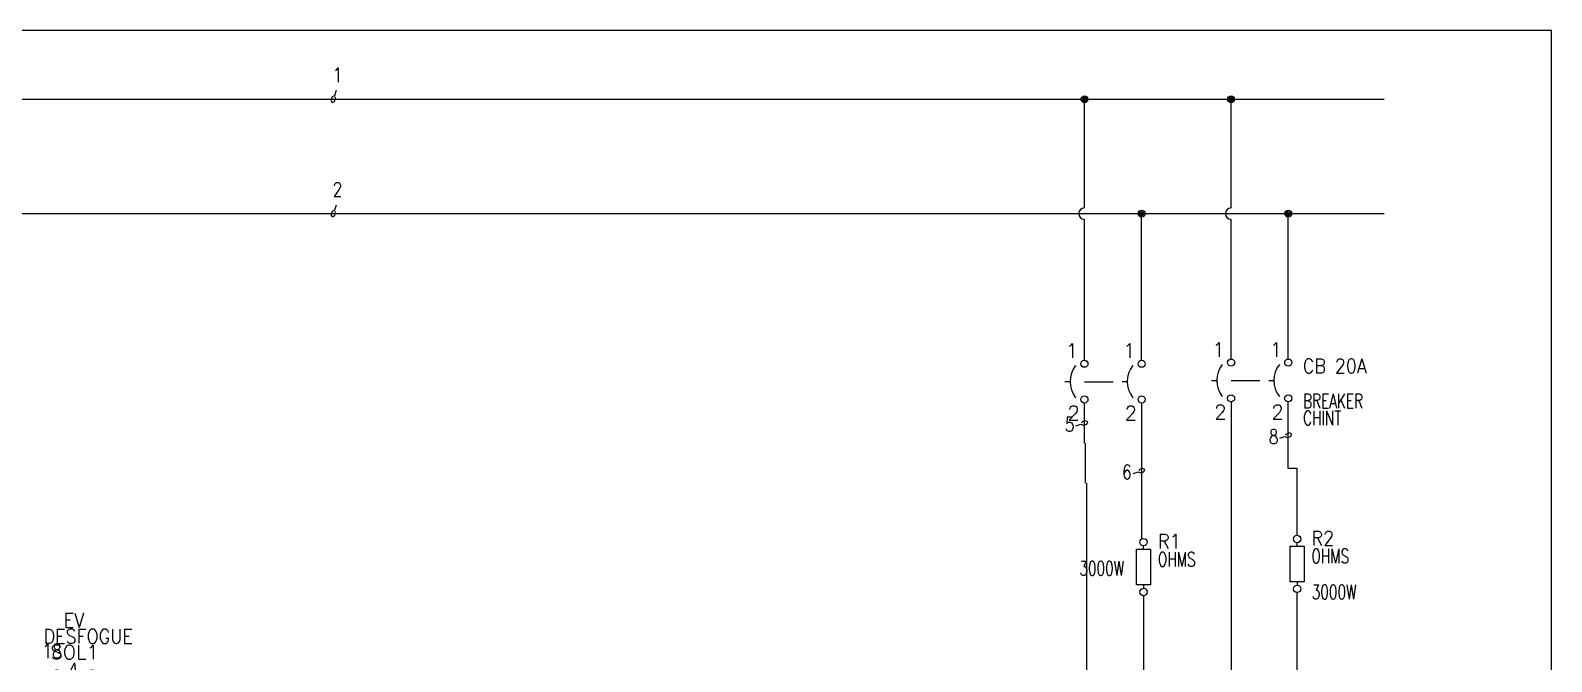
# Model space of a CAD drawing. Header units: millimetres. Extents: x 123.5 to 144.3, y 105.4 to 121.6.
# Drawn here: x 130.96 to 144.26, y 116.08 to 121.59 of the extents above; entities that cross this region are included whole.
import ezdxf
from ezdxf.enums import TextEntityAlignment as Align

# ---------------------------------------------------------------- set-up
doc = ezdxf.new("R2010")
doc.units = ezdxf.units.MM
doc.linetypes.add('HIDDEN2', pattern=[0.1875, 0.125, -0.0625])
for name, color, linetype in [('BLK_12AWG', 7, 'Continuous'), ('DESC', 250, 'Continuous'), ('LINK', 9, 'Continuous'), ('MISC', 7, 'Continuous'), ('SYMS', 7, 'Continuous'), ('TAGS', 250, 'Continuous'), ('TERMS', 250, 'Continuous'), ('WIRES', 7, 'Continuous')]:
    doc.layers.add(name, color=color, linetype=linetype)
doc.layers.add('WIRENO', color=7, linetype='Continuous', true_color=0x000000)
doc.styles.add('WD', font='romans.shx')

# ---------------------------------------------------------------- blocks, each defined once
blk = doc.blocks.new('HSV1')
for p, q in [((-0.123, 0), (-0.047, 0)), ((-0.047, 0), (0, 0.094)), ((0, 0.094), (0.016, -0.094)), ((0.016, -0.094), (0.062, 0)), ((0.062, 0), (0.123, 0))]:
    blk.add_line(p, q)
for centre in [(-0.155, 0), (0.155, 0)]:
    blk.add_circle(centre, 0.0322)
at = {"style": 'WD', "width": 0.7}
for tag, p in [('INST', (0, 0.451)), ('LOC', (0, 0.281))]:
    blk.add_attdef(tag, text='', height=0.125, dxfattribs=at).set_placement(p, align=Align.CENTER)
at = {"style": 'WD'}
blk.add_attdef('TAG1', text='', height=0.125, dxfattribs=at).set_placement((0, 0.125), align=Align.CENTER)
for tag, p, height, flags in [('X4TERM01', (-0.188, 0), 0.0125, 1), ('FAMILY', (0.129, 0.108), 0.01, 9), ('X1TERM02', (0.188, 0), 0.0125, 1)]:
    blk.add_attdef(tag, p, '', height=height, dxfattribs=dict(at, flags=flags))
at = {"linetype": 'Continuous', "style": 'WD', "flags": 9}
for tag, p in [('ASSYCODE', (0.156, 0.047)), ('MFG', (0.156, 0.067)), ('CAT', (0.156, 0.087))]:
    blk.add_attdef(tag, text='', height=0.01, dxfattribs=at).set_placement(p, align=Align.CENTER)
at = {"style": 'WD'}
for tag, p, width in [('DESC1', (1.125, 0), 0.9), ('DESC2', (1.125, -0.156), 0.9), ('DESC3', (1.125, -0.312), 0.9), ('XREF', (1.133, -0.473), 0.8), ('WDTAGALT', (1.133, -0.629), 0.8)]:
    blk.add_attdef(tag, p, '', height=0.125, dxfattribs=dict(at, width=width))
at = {"linetype": 'Continuous', "style": 'WD', "flags": 8}
blk.add_attdef('TERM01', text='', height=0.125, dxfattribs=at).set_placement((-0.25, -0.031), align=Align.TOP_RIGHT)
blk.add_attdef('TERM02', text='', height=0.125, dxfattribs=at).set_placement((0.25, -0.031), align=Align.TOP_LEFT)
at = {"style": 'WD'}
blk.add_attdef('RATING1', (0.078, -0.313), '', height=0.125, dxfattribs=at)
blk = doc.blocks.new('VCB1')
at = {"linetype": 'HIDDEN2'}
blk.add_line((-0.171, 0), (-0.125, 0), dxfattribs=at)
for centre in [(0, 0.156), (0, -0.156)]:
    blk.add_circle(centre, 0.0312)
blk.add_arc((0.109, 0), 0.234, 143.1301, 216.8699)
at = {"style": 'WD'}
for tag, p, width in [('INST', (0.219, 0.388), 0.7), ('LOC', (0.219, 0.219), 0.7), ('TAG1', (0.127, 0.064), 0.9), ('XREF', (0.129, -0.09), 0.7), ('DESC1', (0.129, -0.242), 0.7), ('DESC2', (0.129, -0.389), 0.7)]:
    blk.add_attdef(tag, p, '', height=0.125, dxfattribs=dict(at, width=width))
at = {"linetype": 'Continuous', "style": 'WD'}
for tag, height, flags, p in [('TERM01', 0.125, 8, (-0.055, 0.207)), ('MFG', 0.01, 9, (-0.142, -0.088)), ('CAT', 0.01, 9, (-0.142, -0.073))]:
    blk.add_attdef(tag, text='', height=height, dxfattribs=dict(at, flags=flags)).set_placement(p, align=Align.RIGHT)
at = {"style": 'WD', "width": 0.7}
blk.add_attdef('RATING1', text='', height=0.125, dxfattribs=at).set_placement((-0.188, 0.062), align=Align.RIGHT)
at = {"color": 7, "style": 'WD', "flags": 1}
for tag, p in [('X2TERM01', (0, 0.188)), ('X8TERM02', (0, -0.188))]:
    blk.add_attdef(tag, p, '', height=0.0125, dxfattribs=at)
at = {"color": 7, "style": 'WD'}
for tag, p in [('X4LINK', (-0.25, 0)), ('X1LINK', (0, 0))]:
    blk.add_attdef(tag, p, '', height=0.01, dxfattribs=at)
at = {"linetype": 'Continuous', "style": 'WD', "flags": 9}
blk.add_attdef('ASSYCODE', text='', height=0.01, dxfattribs=at).set_placement((-0.153, -0.106), align=Align.CENTER)
at = {"style": 'WD', "flags": 9}
for tag, p in [('CONTACT', (-0.129, -0.129)), ('FAMILY', (-0.142, -0.036))]:
    blk.add_attdef(tag, text='', height=0.01, dxfattribs=at).set_placement(p, align=Align.RIGHT)
at = {"linetype": 'Continuous', "style": 'WD', "flags": 8}
blk.add_attdef('TERM02', text='', height=0.125, dxfattribs=at).set_placement((-0.041, -0.213), align=Align.TOP_RIGHT)
blk = doc.blocks.new('VRE1TB')
for p, q in [((-0.062, 0.156), (0.062, 0.156)), ((-0.062, -0.156), (-0.062, 0.156)), ((0, 0.156), (0, 0.186)), ((0.062, 0.156), (0.062, -0.156)), ((0.062, -0.156), (-0.062, -0.156)), ((0, -0.156), (0, -0.186))]:
    blk.add_line(p, q)
for centre in [(0, 0.218), (0, -0.218)]:
    blk.add_circle(centre, 0.0322)
at = {"style": 'WD'}
for tag, p, width in [('INST', (0.219, 0.488), 0.7), ('LOC', (0.219, 0.318), 0.7), ('TAG1', (0.127, 0.162), 0.9), ('RATING1', (0.125, 0.006), 0.7), ('RATING2', (0.125, -0.151), 0.7), ('DESC1', (0.129, -0.307), 0.7), ('DESC2', (0.129, -0.463), 0.7)]:
    blk.add_attdef(tag, p, '', height=0.125, dxfattribs=dict(at, width=width))
at = {"linetype": 'Continuous', "style": 'WD', "flags": 8}
blk.add_attdef('TERM01', text='', height=0.125, dxfattribs=at).set_placement((-0.055, 0.269), align=Align.RIGHT)
at = {"style": 'WD', "flags": 9}
blk.add_attdef('FAMILY', (-0.184, 0.205), '', height=0.01, rotation=90, dxfattribs=at)
at = {"linetype": 'Continuous', "style": 'WD', "flags": 9}
for tag, p in [('CAT', (-0.139, 0.23)), ('MFG', (-0.12, 0.228)), ('ASSYCODE', (-0.094, 0.219))]:
    blk.add_attdef(tag, text='', height=0.01, rotation=90, dxfattribs=at).set_placement(p, align=Align.CENTER)
at = {"color": 7, "style": 'WD', "flags": 1}
for tag, p in [('X2TERM01', (0, 0.25)), ('X8TERM02', (0, -0.25))]:
    blk.add_attdef(tag, p, '', height=0.0125, dxfattribs=at)
at = {"linetype": 'Continuous', "style": 'WD', "flags": 8}
blk.add_attdef('TERM02', text='', height=0.125, dxfattribs=at).set_placement((-0.041, -0.276), align=Align.TOP_RIGHT)
blk = doc.blocks.new('WD_WNH')
at = {"linetype": 'Continuous', "style": 'WD', "width": 0.8}
blk.add_attdef('WIRENO', text='', height=0.125, dxfattribs=at).set_placement((0, 0.062), align=Align.CENTER)
at = {"style": 'WD', "flags": 1}
for tag, p in [('W01USER', (0, 0.078)), ('W02USER', (0, 0.07)), ('W03USER', (0, 0.062)), ('W04USER', (0, 0.055)), ('W05USER', (0, 0.047)), ('W06USER', (0, 0.039)), ('W07USER', (0, 0.031)), ('W08USER', (0, 0.023)), ('W09USER', (0, 0.016)), ('W10USER', (0, 0.008))]:
    blk.add_attdef(tag, text='', height=0.005, dxfattribs=at).set_placement(p, align=Align.CENTER)
blk = doc.blocks.new('WDDOT')
for radius in [0.03, 0.0187, 0.00929]:
    blk.add_circle((0, 0), radius)
blk = doc.blocks.new('WD_WNV')
at = {"linetype": 'Continuous', "style": 'WD', "width": 0.8}
blk.add_attdef('WIRENO', text='', height=0.125, dxfattribs=at).set_placement((-0.05, 0), align=Align.MIDDLE_RIGHT)
at = {"style": 'WD', "flags": 1}
for tag, p in [('W01USER', (-0.062, 0.094)), ('W02USER', (-0.062, 0.086)), ('W03USER', (-0.062, 0.078)), ('W04USER', (-0.062, 0.07)), ('W05USER', (-0.062, 0.062)), ('W06USER', (-0.062, 0.055)), ('W07USER', (-0.062, 0.047)), ('W08USER', (-0.062, 0.039)), ('W09USER', (-0.062, 0.031)), ('W10USER', (-0.062, 0.023))]:
    blk.add_attdef(tag, text='', height=0.005, dxfattribs=at).set_placement(p, align=Align.CENTER)

msp = doc.modelspace()

# ---------------------------------------------------------------- linework, layer by layer
at = {"color": 7, "linetype": 'Continuous'}
for p, q in [((144.256, 121.59), (123.506, 121.59)), ((144.256, 105.405), (144.256, 121.59))]:
    msp.add_line(p, q, dxfattribs=at)
at = {"layer": 'BLK_12AWG'}
for p, q in [((124.418, 120.99), (142.793, 120.99)), ((140.172, 120.04), (140.172, 120.99)), ((141.454, 120.04), (141.454, 120.99)), ((124.418, 119.99), (142.793, 119.99)), ((140.172, 118.711), (140.172, 119.94)), ((140.672, 118.711), (140.672, 119.99)), ((141.454, 118.72), (141.454, 119.94)), ((141.954, 118.72), (141.954, 119.99))]:
    msp.add_line(p, q, dxfattribs=at)
for centre in [(140.172, 119.99), (141.454, 119.99)]:
    msp.add_arc(centre, 0.05, 90, 270, dxfattribs=at)
at = {"layer": 'LINK'}
for points in [[(140.174, 118.52), (140.424, 118.52)], [(141.454, 118.533), (141.704, 118.533)]]:
    msp.add_lwpolyline(points, dxfattribs=at)
at = {"layer": 'WIRENO'}
for points in [[(133.631, 121.065), (133.616, 121.02), (133.596, 121.01), (133.586, 120.98), (133.596, 120.961), (133.616, 120.971), (133.625, 121), (133.621, 121.01)], [(133.631, 120.065), (133.616, 120.02), (133.596, 120.01), (133.586, 119.98), (133.596, 119.961), (133.616, 119.971), (133.625, 120), (133.621, 120.01)], [(140.097, 118.136), (140.142, 118.151), (140.162, 118.141), (140.192, 118.151), (140.201, 118.171), (140.182, 118.181), (140.152, 118.171), (140.147, 118.161)], [(141.879, 118.029), (141.925, 118.044), (141.945, 118.034), (141.974, 118.044), (141.984, 118.064), (141.964, 118.074), (141.935, 118.064), (141.93, 118.054)], [(140.597, 117.72), (140.642, 117.735), (140.662, 117.725), (140.692, 117.735), (140.701, 117.755), (140.682, 117.764), (140.652, 117.755), (140.647, 117.745)]]:
    msp.add_lwpolyline(points, dxfattribs=at)
at = {"layer": 'WIRES'}
for p, q in [((141.454, 118.345), (141.454, 112.263)), ((141.954, 117.763), (141.954, 118.345)), ((140.172, 117.986), (140.172, 118.336)), ((140.672, 118.336), (140.672, 117.153)), ((140.182, 117.636), (140.182, 117.986)), ((142.031, 117.763), (141.954, 117.763)), ((142.031, 117.18), (142.031, 117.763)), ((140.193, 111.718), (140.193, 117.636)), ((140.689, 116.653), (140.689, 112.075)), ((142.031, 114.192), (142.031, 116.68))]:
    msp.add_line(p, q, dxfattribs=at)

# ---------------------------------------------------------------- block references
at = {"layer": 'SYMS'}
for p in [(140.172, 120.99), (141.454, 120.99), (140.672, 119.99), (141.954, 119.99)]:
    msp.add_blockref('WDDOT', p, dxfattribs=at)
ref = msp.add_blockref('VCB1', (140.172, 118.523), dxfattribs=at)
ref.add_attrib('TERM02', '2', dxfattribs={"layer": 'TERMS', "linetype": 'Continuous', "height": 0.125, "style": 'WD', "flags": 8}).set_placement((140.131, 118.31), align=Align.TOP_RIGHT)
ref.add_attrib('TERM01', '1', dxfattribs={"layer": 'TERMS', "linetype": 'Continuous', "height": 0.125, "style": 'WD', "flags": 8}).set_placement((140.117, 118.73), align=Align.RIGHT)
ref = msp.add_blockref('VCB1', (140.672, 118.523), dxfattribs=at)
ref.add_attrib('TERM02', '2', dxfattribs={"layer": 'TERMS', "linetype": 'Continuous', "height": 0.125, "style": 'WD', "flags": 8}).set_placement((140.631, 118.31), align=Align.TOP_RIGHT)
ref.add_attrib('TERM01', '1', dxfattribs={"layer": 'TERMS', "linetype": 'Continuous', "height": 0.125, "style": 'WD', "flags": 8}).set_placement((140.617, 118.73), align=Align.RIGHT)
ref = msp.add_blockref('VCB1', (141.454, 118.533), dxfattribs=at)
ref.add_attrib('TERM02', '2', dxfattribs={"layer": 'TERMS', "linetype": 'Continuous', "height": 0.125, "style": 'WD', "flags": 8}).set_placement((141.414, 118.319), align=Align.TOP_RIGHT)
ref.add_attrib('TERM01', '1', dxfattribs={"layer": 'TERMS', "linetype": 'Continuous', "height": 0.125, "style": 'WD', "flags": 8}).set_placement((141.399, 118.739), align=Align.RIGHT)
ref = msp.add_blockref('VCB1', (141.954, 118.533), dxfattribs=at)
ref.add_attrib('DESC2', 'CHINT', (142.083, 118.143), dxfattribs={"layer": 'DESC', "height": 0.125, "style": 'WD', "width": 0.7})
ref.add_attrib('DESC1', 'BREAKER', (142.083, 118.291), dxfattribs={"layer": 'DESC', "height": 0.125, "style": 'WD', "width": 0.7})
ref.add_attrib('TAG1', 'CB 20A', (142.081, 118.597), dxfattribs={"layer": 'TAGS', "height": 0.125, "style": 'WD', "width": 0.9})
ref.add_attrib('TERM02', '2', dxfattribs={"layer": 'TERMS', "linetype": 'Continuous', "height": 0.125, "style": 'WD', "flags": 8}).set_placement((141.914, 118.319), align=Align.TOP_RIGHT)
ref.add_attrib('TERM01', '1', dxfattribs={"layer": 'TERMS', "linetype": 'Continuous', "height": 0.125, "style": 'WD', "flags": 8}).set_placement((141.899, 118.739), align=Align.RIGHT)
ref = msp.add_blockref('VRE1TB', (140.689, 116.903), dxfattribs=at)
ref.add_attrib('RATING1', 'OHMS', (140.814, 116.909), dxfattribs={"layer": 'MISC', "height": 0.125, "style": 'WD', "width": 0.7})
ref.add_attrib('DESC1', '3000W', (140.128, 116.829), dxfattribs={"layer": 'DESC', "height": 0.125, "style": 'WD', "width": 0.7})
ref.add_attrib('TAG1', 'R1', (140.816, 117.065), dxfattribs={"layer": 'TAGS', "height": 0.125, "style": 'WD', "width": 0.9})
ref = msp.add_blockref('VRE1TB', (142.031, 116.93), dxfattribs=at)
ref.add_attrib('RATING1', 'OHMS', (142.156, 116.936), dxfattribs={"layer": 'MISC', "height": 0.125, "style": 'WD', "width": 0.7})
ref.add_attrib('DESC1', '3000W', (142.159, 116.623), dxfattribs={"layer": 'DESC', "height": 0.125, "style": 'WD', "width": 0.7})
ref.add_attrib('TAG1', 'R2', (142.157, 117.092), dxfattribs={"layer": 'TAGS', "height": 0.125, "style": 'WD', "width": 0.9})
ref = msp.add_blockref('HSV1', (131.345, 115.972), dxfattribs=at)
ref.add_attrib('TAG1', 'SOL1', dxfattribs={"layer": 'TAGS', "height": 0.125, "style": 'WD'}).set_placement((131.345, 116.097), align=Align.CENTER)
ref.add_attrib('DESC2', 'DESFOGUE', (131.073, 116.235), dxfattribs={"layer": 'DESC', "height": 0.125, "style": 'WD', "width": 0.9})
ref.add_attrib('DESC1', 'EV', (131.249, 116.375), dxfattribs={"layer": 'DESC', "height": 0.125, "style": 'WD', "width": 0.9})
at = {"layer": 'WIRENO'}
ref = msp.add_blockref('WD_WNH', (133.606, 120.99), dxfattribs=at)
ref.add_attrib('WIRENO', '1', dxfattribs={"linetype": 'Continuous', "height": 0.125, "style": 'WD', "width": 0.8}).set_placement((133.643, 121.101), align=Align.BOTTOM_CENTER)
ref = msp.add_blockref('WD_WNH', (133.606, 119.99), dxfattribs=at)
ref.add_attrib('WIRENO', '2', dxfattribs={"linetype": 'Continuous', "height": 0.125, "style": 'WD', "width": 0.8}).set_placement((133.643, 120.101), align=Align.BOTTOM_CENTER)
ref = msp.add_blockref('WD_WNV', (140.172, 118.161), dxfattribs=at)
ref.add_attrib('WIRENO', '5', dxfattribs={"linetype": 'Continuous', "height": 0.125, "style": 'WD', "width": 0.8}).set_placement((140.086, 118.149), align=Align.MIDDLE_RIGHT)
ref = msp.add_blockref('WD_WNV', (141.954, 118.054), dxfattribs=at)
ref.add_attrib('WIRENO', '8', dxfattribs={"linetype": 'Continuous', "height": 0.125, "style": 'WD', "width": 0.8}).set_placement((141.869, 118.042), align=Align.MIDDLE_RIGHT)
ref = msp.add_blockref('WD_WNV', (140.672, 117.745), dxfattribs=at)
ref.add_attrib('WIRENO', '6', dxfattribs={"linetype": 'Continuous', "height": 0.125, "style": 'WD', "width": 0.8}).set_placement((140.586, 117.733), align=Align.MIDDLE_RIGHT)
ref = msp.add_blockref('WD_WNH', (131.136, 115.972), dxfattribs=at)
ref.add_attrib('WIRENO', '18', dxfattribs={"linetype": 'Continuous', "height": 0.125, "style": 'WD', "width": 0.8}).set_placement((131.148, 116.07), align=Align.BOTTOM_CENTER)

doc.saveas('drawing.dxf')
